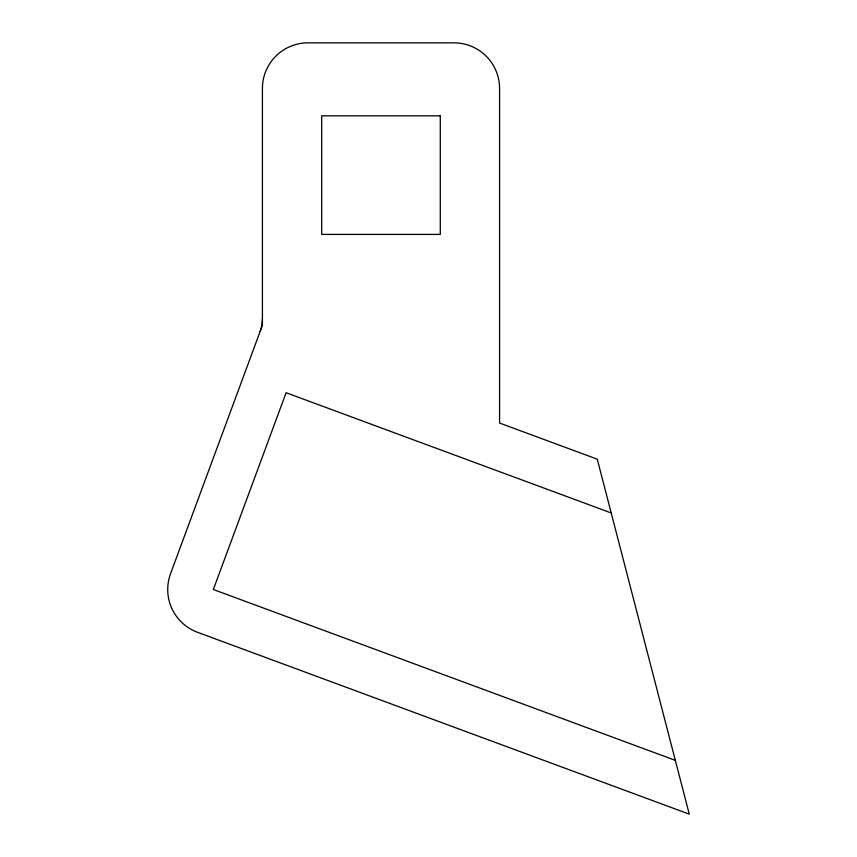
<?xml version="1.0" encoding="UTF-8"?>
<svg xmlns="http://www.w3.org/2000/svg" width="857" height="857" viewBox="0 0 857 857"><rect width="100%" height="100%" fill="white"/><g stroke="black" fill="none" stroke-linecap="round" stroke-linejoin="round"><path stroke-width="1.29" d="M611.223 512.968L286.109 392.731L213.339 589.509L675.337 760.363M262.413 318.783A36.487 36.487 0 0 1 260.142 331.445M262.413 325.317L170.554 573.687A45.614 45.614 0 0 0 197.517 632.295L689.274 814.15L597.275 459.181L499.577 423.047L499.577 88.464A45.614 45.614 0 0 0 453.974 42.85L308.017 42.85A45.614 45.614 0 0 0 262.413 88.464L262.413 325.317M440.284 115.824L321.707 115.824L321.707 234.411L440.284 234.411L440.284 115.824"/></g></svg>
